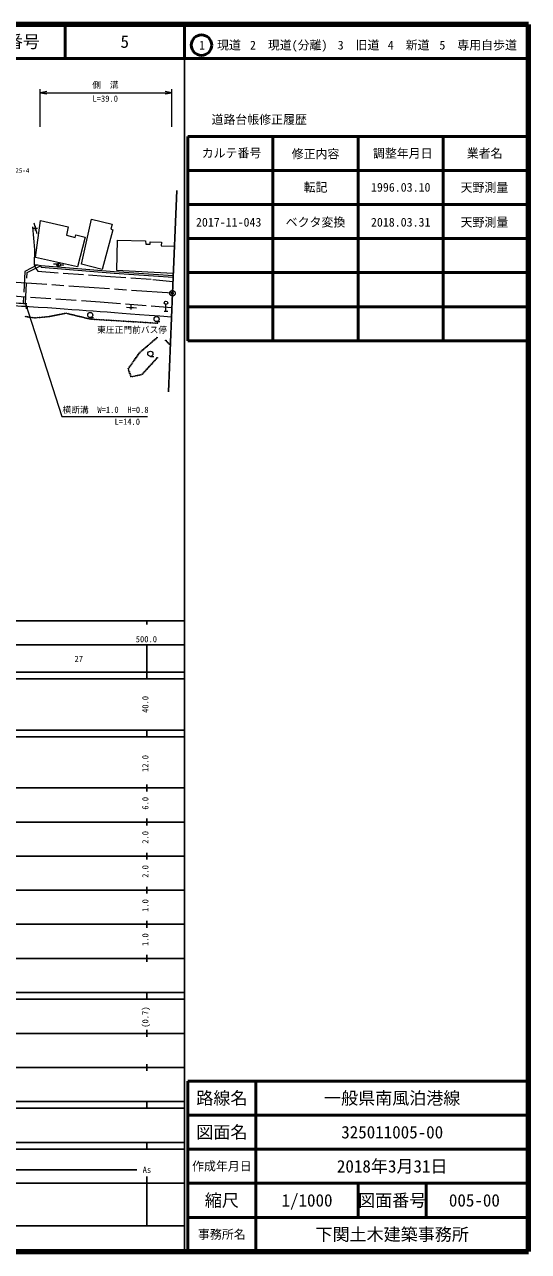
# Model space of a CAD drawing. Units: millimetres, scale not verified. Extents: x 40000 to 680000, y 20000 to 380000.
# Drawn here: x 532080 to 680000, y 20000 to 380000 of the extents above; entities that cross this region are included whole.
import ezdxf
from ezdxf.enums import TextEntityAlignment as Align

# ---------------------------------------------------------------- set-up
doc = ezdxf.new("R2010")
doc.units = ezdxf.units.MM
doc.header["$LTSCALE"] = 1000
doc.header["$PDMODE"] = 32
doc.header["$PDSIZE"] = 500
doc.linetypes.add('CHAIN', pattern=[18.5, 12, -1.5, 3.5, -1.5])
doc.linetypes.add('DASHED', pattern=[7.5, 6, -1.5])
for name, color, linetype, lineweight in [('M-BMK', 2, 'CHAIN', 13), ('M-BMK-OTRS', 5, 'Continuous', 25), ('M-STR-HTXT', 7, 'Continuous', 13), ('M-STR-STRC', 7, 'Continuous', 25), ('M-TTL', 2, 'Continuous', 140), ('M-TTL-BAND', 7, 'Continuous', 25), ('M-TTL-FRAM', 2, 'Continuous', 50), ('M-TTL-LINE', 7, 'Continuous', 50), ('M-WORK', 1, 'Continuous', 13)]:
    doc.layers.add(name, color=color, linetype=linetype, lineweight=lineweight)
doc.layers.add('M-OTRS', color=6, linetype='Continuous')
doc.layers.add('M-TTL-TXT', color=7, linetype='Continuous')
doc.styles.add('ＭＳ ゴシック', font='')
doc.styles.get('ＭＳ ゴシック').set_extended_font_data('MS Gothic')

# ---------------------------------------------------------------- blocks, each defined once
blk = doc.blocks.new('plus')
at = {"color": 0, "linetype": 'Continuous', "lineweight": -2}
for p, q in [((-1.25, 0), (1.25, 0)), ((0, -1.25), (0, 1.25))]:
    blk.add_line(p, q, dxfattribs=at)
blk = doc.blocks.new('open_arrow')
at = {"color": 0, "linetype": 'Continuous', "lineweight": -2}
blk.add_lwpolyline([(7.5, 1.25), (0, 0), (7.5, -1.25)], dxfattribs=at)

msp = doc.modelspace()

# ---------------------------------------------------------------- linework, layer by layer
at = {"layer": 'M-BMK'}
msp.add_line((575492, 301158), (522099, 304860), dxfattribs=at)
msp.add_circle((575492, 301158), 800, dxfattribs=at)
at = {"layer": 'M-BMK-OTRS'}
for q in [(576817, 331270), (574337, 272271)]:
    msp.add_line((575492, 301158), q, dxfattribs=at)
at = {"layer": 'M-OTRS'}
msp.add_point((575492, 301158), dxfattribs=at)
at = {"layer": 'M-STR-HTXT'}
for p, q in [((536661, 350000), (536661, 361000)), ((536661, 360000), (575346, 360000)), ((575346, 350000), (575346, 361000))]:
    msp.add_line(p, q, dxfattribs=at)
msp.add_lwpolyline([(532318, 298117), (543000, 265000), (568200, 265000)], dxfattribs=at)
at = {"layer": 'M-TTL'}
for p, q in [((680000, 380000), (40000, 380000)), ((680000, 20000), (680000, 380000)), ((40000, 20000), (680000, 20000))]:
    msp.add_line(p, q, dxfattribs=at)
at = {"layer": 'M-TTL-BAND'}
for p, q in [((579000, 20000), (579000, 370000)), ((40000, 205000), (579000, 205000)), ((568000, 205000), (568000, 204000)), ((68000, 198000), (579000, 198000)), ((568000, 188000), (568000, 198000)), ((40000, 190000), (579000, 190000)), ((40000, 188000), (579000, 188000)), ((40000, 173000), (579000, 173000)), ((568000, 171000), (568000, 173000)), ((40000, 171000), (579000, 171000)), ((40000, 156000), (579000, 156000)), ((568000, 155000), (568000, 157000)), ((46000, 146000), (579000, 146000)), ((568000, 145000), (568000, 147000)), ((568000, 135000), (568000, 137000)), ((52000, 136000), (579000, 136000)), ((46000, 126000), (579000, 126000)), ((568000, 125000), (568000, 127000)), ((52000, 116000), (579000, 116000)), ((568000, 115000), (568000, 117000)), ((46000, 106000), (579000, 106000)), ((568000, 105000), (568000, 107000)), ((40000, 96000), (579000, 96000)), ((40000, 94000), (579000, 94000)), ((568000, 94000), (568000, 96000)), ((49000, 84000), (579000, 84000)), ((568000, 83000), (568000, 85000)), ((40000, 74000), (579000, 74000)), ((568000, 73000), (568000, 75000)), ((40000, 64000), (579000, 64000)), ((40000, 62000), (579000, 62000)), ((568000, 62000), (568000, 64000)), ((40000, 52000), (579000, 52000)), ((568000, 50000), (568000, 52000)), ((40000, 50000), (579000, 50000)), ((71000, 44000), (565000, 44000)), ((40000, 40000), (579000, 40000)), ((568000, 27500), (568000, 42000)), ((68000, 27500), (579000, 27500))]:
    msp.add_line(p, q, dxfattribs=at)
at = {"layer": 'M-TTL-FRAM'}
for p, q in [((580000, 347197), (580000, 287197)), ((580000, 347197), (680000, 347197)), ((580000, 287197), (680000, 287197)), ((680000, 70000), (580000, 70000)), ((580000, 70000), (580000, 20000))]:
    msp.add_line(p, q, dxfattribs=at)
at = {"layer": 'M-TTL-LINE'}
for p, q in [((543997, 380000), (543997, 370000)), ((579000, 380000), (579000, 370000)), ((40000, 370000), (680000, 370000)), ((605000, 347197), (605000, 287197)), ((630000, 347197), (630000, 287197)), ((655000, 347197), (655000, 287197)), ((580000, 337197), (680000, 337197)), ((580000, 327197), (680000, 327197)), ((580000, 317197), (680000, 317197)), ((580000, 307197), (680000, 307197)), ((580000, 297197), (680000, 297197)), ((600000, 70000), (600000, 20000)), ((680000, 60000), (580000, 60000)), ((680000, 50000), (580000, 50000)), ((680000, 40000), (580000, 40000)), ((630000, 40000), (630000, 30000)), ((650000, 40000), (650000, 30000)), ((680000, 30000), (580000, 30000))]:
    msp.add_line(p, q, dxfattribs=at)
msp.add_circle((584031, 373958), 3000, dxfattribs=at)
at = {"layer": 'M-WORK'}
for p, q in [((534417, 320665), (534980, 313973)), ((534828, 321832), (535672, 318658)), ((535294, 311692), (536768, 322492)), ((536768, 322492), (544930, 320600)), ((544930, 320600), (544445, 318208)), ((548825, 309720), (551780, 322925)), ((551780, 322925), (557761, 321450)), ((557761, 321450), (557459, 319949)), ((544445, 318208), (546916, 317536)), ((546916, 317536), (547166, 318286)), ((547166, 318286), (549887, 317567)), ((549887, 317567), (547643, 308912)), ((557959, 319772), (554900, 308172)), ((557459, 319949), (557959, 319772)), ((534980, 313973), (534902, 309563)), ((559239, 316710), (559028, 307914)), ((559239, 316710), (567635, 316545)), ((567635, 316545), (567659, 315560)), ((567659, 315560), (568996, 315560)), ((568996, 315560), (568996, 316264)), ((568996, 316264), (572279, 316100)), ((572279, 316100), (572232, 315115)), ((572232, 315115), (576102, 315017)), ((547643, 308912), (535294, 311692)), ((541600, 309642), (540622, 309667)), ((542090, 309037), (542090, 310037)), ((554900, 308172), (548825, 309720)), ((534902, 309563), (535358, 308456)), ((534902, 309563), (535860, 309493)), ((535860, 309493), (536962, 309258)), ((536922, 308760), (536962, 309258)), ((536922, 308760), (558350, 307027)), ((536962, 309258), (558391, 307526)), ((542579, 309537), (543597, 309528)), ((558357, 307027), (575699, 305860)), ((558391, 307526), (575721, 306359)), ((559028, 307914), (575753, 307085)), ((562037, 297080), (564898, 296924)), ((573097, 295878), (574097, 295878)), ((573597, 295878), (573597, 297878)), ((551365, 294018), (552365, 294018)), ((570836, 292822), (571836, 292822)), ((569010, 282637), (570010, 282637))]:
    msp.add_line(p, q, dxfattribs=at)
at = {"layer": 'M-WORK', "linetype": 'DASHED'}
for points in [[(535860, 309493), (532177, 307499), (531661, 298328)], [(532318, 298117), (532881, 307217), (536962, 309258)], [(535358, 308456), (535942, 307616), (555800, 306178), (569747, 305208), (575644, 304609)], [(424071, 267313), (424725, 269375), (452283, 280023), (487817, 293533), (503766, 299373), (510497, 300687), (518847, 301062), (554287, 298623), (575325, 296973)]]:
    msp.add_lwpolyline(points, dxfattribs=at)
at = {"layer": 'M-WORK'}
for centre, radius in [((542090, 309537), 500), ((573597, 298378), 500), ((543839, 295193), 100), ((544330, 295281), 100), ((544816, 295163), 100), ((551365, 294768), 750), ((532473, 294304), 100), ((532967, 294228), 100), ((533461, 294153), 100), ((533955, 294077), 100), ((534450, 294001), 100), ((534944, 293925), 100), ((535441, 293950), 100), ((535939, 293994), 100), ((536437, 294038), 100), ((536936, 294082), 100), ((537434, 294126), 100), ((537932, 294170), 100), ((538430, 294214), 100), ((538928, 294258), 100), ((539420, 294345), 100), ((539911, 294439), 100), ((540402, 294533), 100), ((540893, 294627), 100), ((541384, 294721), 100), ((541875, 294815), 100), ((542366, 294908), 100), ((542858, 295002), 100), ((543348, 295097), 100), ((545301, 295044), 100), ((545787, 294926), 100), ((546273, 294807), 100), ((546759, 294689), 100), ((547245, 294571), 100), ((547730, 294452), 100), ((548216, 294334), 100), ((548702, 294215), 100), ((549188, 294097), 100), ((549673, 293978), 100), ((550159, 293860), 100), ((550645, 293742), 100), ((551131, 293623), 100), ((551623, 293547), 100), ((552122, 293516), 100), ((552621, 293486), 100), ((553120, 293455), 100), ((553619, 293425), 100), ((554118, 293394), 100), ((554617, 293364), 100), ((555116, 293334), 100), ((555615, 293303), 100), ((556114, 293273), 100), ((556614, 293242), 100), ((557113, 293212), 100), ((557612, 293181), 100), ((558111, 293151), 100), ((558610, 293121), 100), ((559109, 293090), 100), ((559608, 293060), 100), ((560107, 293029), 100), ((560606, 292999), 100), ((561105, 292968), 100), ((561604, 292938), 100), ((562103, 292908), 100), ((562602, 292877), 100), ((563101, 292847), 100), ((563601, 292816), 100), ((564100, 292786), 100), ((564599, 292755), 100), ((565098, 292725), 100), ((565597, 292695), 100), ((566096, 292664), 100), ((566595, 292634), 100), ((567094, 292603), 100), ((567593, 292573), 100), ((568092, 292542), 100), ((568591, 292512), 100), ((569090, 292482), 100), ((569589, 292451), 100), ((570089, 292421), 100), ((570836, 293572), 750), ((570588, 292390), 100), ((571087, 292360), 100), ((570988, 288137), 100), ((566823, 284545), 100), ((567202, 284871), 100), ((567581, 285198), 100), ((567959, 285524), 100), ((568338, 285851), 100), ((568717, 286177), 100), ((569095, 286504), 100), ((569474, 286831), 100), ((569852, 287157), 100), ((570231, 287484), 100), ((570610, 287810), 100), ((573548, 287297), 100), ((573892, 286934), 100), ((574236, 286571), 100), ((574580, 286208), 100), ((563990, 281087), 100), ((564276, 281497), 100), ((564563, 281907), 100), ((564849, 282317), 100), ((565136, 282726), 100), ((565422, 283136), 100), ((565709, 283546), 100), ((566066, 283891), 100), ((566445, 284218), 100), ((569010, 283387), 750), ((569669, 280718), 100), ((570007, 281087), 100), ((570344, 281456), 100), ((570682, 281825), 100), ((571019, 282194), 100), ((562557, 279038), 100), ((562639, 278579), 100), ((562808, 278109), 100), ((562843, 279448), 100), ((562977, 277638), 100), ((563130, 279858), 100), ((563145, 277167), 100), ((563417, 280268), 100), ((563703, 280677), 100), ((565692, 277119), 100), ((566181, 277226), 100), ((566632, 277398), 100), ((566969, 277767), 100), ((567307, 278136), 100), ((567644, 278505), 100), ((567982, 278874), 100), ((568319, 279243), 100), ((568657, 279612), 100), ((568994, 279981), 100), ((569332, 280350), 100), ((563314, 276696), 100), ((563739, 276690), 100), ((564227, 276797), 100), ((564716, 276904), 100), ((565204, 277012), 100)]:
    msp.add_circle(centre, radius, dxfattribs=at)
for points in [[(498705, 295755), (500304, 296217), (500730, 296329), (502034, 296674), (504447, 297313), (505788, 297748), (508253, 298146), (511071, 298601), (512668, 298764), (515516, 298953), (518615, 299159), (520367, 299146), (523469, 298977), (524620, 298914), (525253, 298745), (526399, 298624), (527673, 298489), (528386, 298412), (529662, 298308), (530866, 298210), (531256, 298187), (532748, 298100)], [(499016, 294910), (500535, 295442), (500970, 295572), (502236, 295948), (504601, 296649), (505946, 297009), (508382, 297402), (511166, 297851), (512744, 298013), (515559, 298199), (518621, 298402), (520351, 298376), (523416, 298223), (524571, 298165), (525197, 297925), (526348, 297800), (530137, 297389), (532279, 297388), (536081, 297120), (551370, 296043), (556160, 295666), (575215, 294243)]]:
    msp.add_open_spline(points, degree=3, knots=[0, 0, 0, 0, 1, 1, 1, 2, 2, 2, 3, 3, 3, 4, 4, 4, 5, 5, 5, 6, 6, 6, 7, 7, 7, 7], dxfattribs=at)

# ---------------------------------------------------------------- block references
at = {"layer": 'M-STR-HTXT', "xscale": 267, "yscale": 267}
msp.add_blockref('open_arrow', (536661, 360000), dxfattribs=at)
at = {"layer": 'M-STR-HTXT'}
for p, xscale, yscale, rotation in [((575346, 360000), 267, 267, 180), ((532318, 298117), 200, 200, 287.9)]:
    msp.add_blockref('open_arrow', p, dxfattribs=dict(at, xscale=xscale, yscale=yscale, rotation=rotation))
at = {"layer": 'M-WORK', "xscale": 520, "yscale": 520}
for p in [(535260, 320207), (563405, 297006)]:
    msp.add_blockref('plus', p, dxfattribs=at)

# ---------------------------------------------------------------- texts
at = {"layer": 'M-STR-HTXT', "style": 'ＭＳ ゴシック'}
for s, p in [('側\u3000溝', (551968, 360792)), ('横断溝\u3000W=1.0\u3000H=0.8', (543200, 265500)), ('L=14.0', (558500, 262000))]:
    msp.add_text(s, height=1833, dxfattribs=at).set_placement(p, align=Align.BOTTOM_LEFT)
msp.add_text('L=39.0', height=1833, dxfattribs=at).set_placement((555766, 356798), align=Align.BOTTOM_CENTER)
at = {"layer": 'M-STR-STRC', "style": 'ＭＳ ゴシック'}
msp.add_text('325-4', height=1320, dxfattribs=at).set_placement((528348, 336125), align=Align.BOTTOM_LEFT)
at = {"layer": 'M-TTL-BAND', "style": 'ＭＳ ゴシック'}
for s, p in [('500.0', (567844, 198195)), ('27', (548000, 192405)), ('As', (568000, 42500))]:
    msp.add_text(s, height=1833, dxfattribs=at).set_placement(p, align=Align.BOTTOM_CENTER)
for s, p in [('40.0', (569000, 180500)), ('12.0', (569000, 163174)), ('6.0', (569000, 151500)), ('2.0', (569000, 141500)), ('2.0', (569000, 131500)), ('1.0', (569000, 121500)), ('1.0', (569000, 111500)), ('(0.7)', (569000, 88764))]:
    msp.add_text(s, height=1833, rotation=90, dxfattribs=at).set_placement(p, align=Align.BOTTOM_CENTER)
at = {"layer": 'M-TTL-TXT', "style": 'ＭＳ ゴシック'}
for s, height, p in [('図面番号', 3666, (526622, 375000)), ('5', 3666, (561497, 375000)), ('1\u3000現道', 2566, (589448, 373958)), ('2\u3000現道(分離)', 2566, (609619, 373958)), ('3\u3000旧道', 2566, (630121, 373958)), ('4\u3000新道', 2566, (644824, 373958)), ('5\u3000専用自歩道', 2566, (665228, 373958)), ('道路台帳修正履歴', 2566, (600968, 352113)), ('カルテ番号', 2566, (592839, 342277)), ('修正内容', 2566, (617509, 342023)), ('調整年月日', 2566, (643089, 342197)), ('業者名', 2566, (667134, 342197)), ('転記', 2566, (617500, 332245)), ('1996.03.10', 2566, (642500, 332245)), ('天野測量', 2566, (667077, 332189)), ('2017-11-043', 2566, (592000, 322000)), ('ベクタ変換', 2566, (617489, 322000)), ('2018.03.31', 2566, (642491, 322000)), ('天野測量', 2566, (667078, 322000)), ('路線名', 3666, (590000, 65000)), ('路線名', 3666, (590000, 65000)), ('一般県南風泊港線', 3666, (640000, 65000)), ('図面名', 3666, (590000, 55000)), ('図面名', 3666, (590000, 55000)), ('325011005-00', 3666, (640000, 55000)), ('2018年3月31日', 3666, (640000, 45000)), ('作成年月日', 2566, (590000, 45000)), ('作成年月日', 2566, (590000, 45000)), ('縮尺', 3666, (590000, 35000)), ('縮尺', 3666, (590000, 35000)), ('1/1000', 3666, (615000, 35000)), ('図面番号', 3666, (640000, 35000)), ('図面番号', 3666, (640000, 35000)), ('005-00', 3666, (664125, 35000)), ('事務所名', 2566, (590000, 25000)), ('事務所名', 2566, (590000, 25000)), ('下関土木建築事務所', 3666, (640000, 25000))]:
    msp.add_text(s, height=height, dxfattribs=at).set_placement(p, align=Align.MIDDLE_CENTER)
at = {"layer": 'M-WORK', "style": 'ＭＳ ゴシック'}
msp.add_text('東圧正門前バス停', height=1833, dxfattribs=at).set_placement((553394, 288957), align=Align.BOTTOM_LEFT)

doc.saveas('drawing.dxf')
